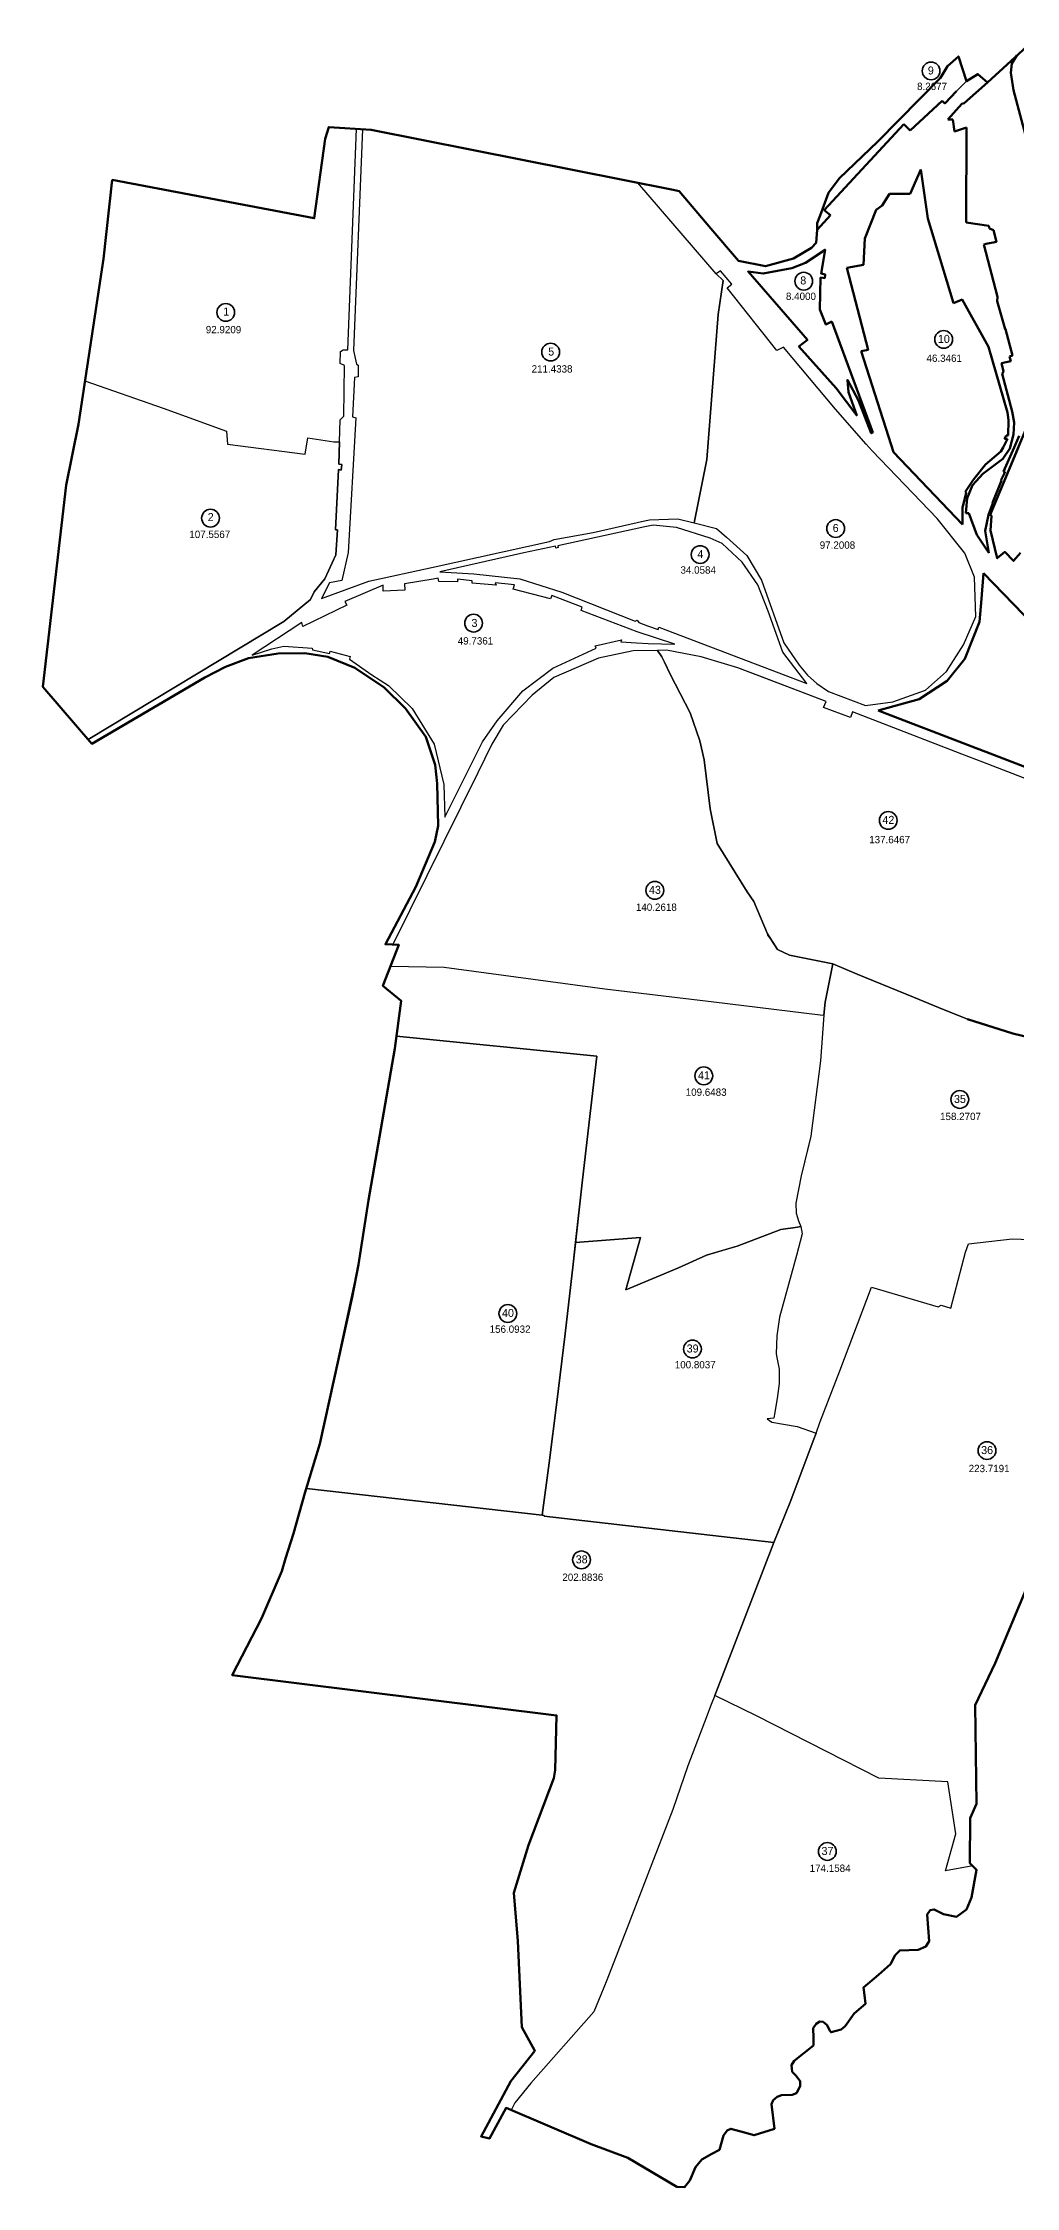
# Model space of a CAD drawing. Header units: metres. Extents: x 1379499 to 1389511, y 5662980 to 5671991.
# Drawn here: x 1379499 to 1383355, y 5663490 to 5671991 of the extents above; entities that cross this region are included whole.
import ezdxf
from ezdxf.enums import TextEntityAlignment as Align

# ---------------------------------------------------------------- set-up
doc = ezdxf.new("R2010")
doc.units = ezdxf.units.M
for name, color, linetype in [('N-raion', 1, 'Continuous'), ('межа по генплану', 7, 'Continuous'), ('район', 6, 'Continuous')]:
    doc.layers.add(name, color=color, linetype=linetype)

msp = doc.modelspace()

# ---------------------------------------------------------------- linework, layer by layer
at = {"layer": 'N-raion', "color": 1, "lineweight": 35}
for centre in [(1383018.3, 5671879.5), (1382513.7, 5671046), (1380223.5, 5670922.3), (1381511.1, 5670765), (1383068.3, 5670815.3), (1380163.3, 5670106.4), (1382640.2, 5670065.4), (1382103.2, 5669962), (1381205.6, 5669690.2), (1382848.5, 5668908.2), (1381923.7, 5668630.9), (1382117.7, 5667895.5), (1383132.1, 5667801.8), (1381341.4, 5666953.2), (1382072.9, 5666812.4), (1383239.8, 5666409.8), (1381633.3, 5665976.5), (1382607.3, 5664820.3)]:
    msp.add_circle(centre, 35.2, dxfattribs=at)
at = {"layer": 'межа по генплану', "color": 5, "lineweight": 70}
for points in [[(1379773.9, 5671448.2), (1380574.4, 5671295.7), (1380616.9, 5671610.9), (1380631.7, 5671656.8), (1380799.7, 5671646.3), (1381996.4, 5671408), (1382019.5, 5671402.4), (1382145.4, 5671254.6), (1382254.9, 5671126.1), (1382362.5, 5671105.4), (1382472.9, 5671135.6), (1382545.1, 5671178.2), (1382563.4, 5671198.6), (1382563.4, 5671198.6), (1382563.4, 5671198.6), (1382566.6, 5671249.8), (1382567.4, 5671276.2), (1382578.5, 5671306.3), (1382611.8, 5671396.7), (1382654.6, 5671453), (1382806.9, 5671600), (1383055.6, 5671852.4), (1383083.8, 5671898.5), (1383126.3, 5671937), (1383158.2, 5671838.4), (1383203.8, 5671866.9), (1383241.6, 5671833.3), (1383413.2, 5671990.8)], [(1379773.9, 5671448.2), (1380574.4, 5671295.7), (1380616.9, 5671610.9), (1380631.7, 5671656.8), (1380799.7, 5671646.3), (1381996.4, 5671408), (1382019.5, 5671402.4), (1382145.4, 5671254.6), (1382254.9, 5671126.1), (1382362.5, 5671105.4), (1382472.9, 5671135.6), (1382545.1, 5671178.2), (1382563.4, 5671198.6), (1382563.4, 5671198.6), (1382563.4, 5671198.6), (1382566.6, 5671249.8), (1382567.4, 5671276.2), (1382578.5, 5671306.3), (1382611.8, 5671396.7), (1382654.6, 5671453), (1382806.9, 5671600), (1383055.6, 5671852.4), (1383083.8, 5671898.5), (1383126.3, 5671937), (1383158.2, 5671838.4), (1383203.8, 5671866.9), (1383241.6, 5671833.3), (1383413.2, 5671990.8)], [(1383399.9, 5665874.1), (1383272.8, 5665567.2), (1383192.5, 5665400.5), (1383197.8, 5665008.8), (1383173.1, 5664951.9), (1383172.4, 5664774), (1383198.4, 5664746.9), (1383178.3, 5664637.6), (1383158.1, 5664590.8), (1383118.9, 5664561.2), (1383067.2, 5664571.7), (1383030.1, 5664590.4), (1383015.3, 5664587.7), (1383003.1, 5664570.2), (1383010.6, 5664464.4), (1382997.2, 5664443.5), (1382966.7, 5664430.4), (1382893.9, 5664427.8), (1382876.6, 5664409.8), (1382858.1, 5664373.4), (1382809.4, 5664331), (1382750.2, 5664280.5), (1382754.7, 5664251), (1382759.1, 5664216.7), (1382714.2, 5664177.9), (1382677.3, 5664127.3), (1382662.3, 5664113.9), (1382622, 5664103.3), (1382617.6, 5664109.5), (1382606.7, 5664132), (1382590.6, 5664144.7), (1382577.6, 5664145.8), (1382562.5, 5664136.7), (1382550.6, 5664119.7), (1382552.1, 5664080.8), (1382552, 5664051.1), (1382476.2, 5663990.8), (1382465.3, 5663973.4), (1382468, 5663946.7), (1382482.2, 5663932.5), (1382499.9, 5663909.7), (1382499.4, 5663891.2), (1382494.2, 5663879), (1382484.8, 5663862.6), (1382468.3, 5663855.2), (1382425.3, 5663853.8), (1382408, 5663848), (1382393, 5663834.7), (1382386.2, 5663818.3), (1382397.5, 5663721.3), (1382316.7, 5663695.4), (1382264.4, 5663709.9), (1382239.5, 5663717.1), (1382224.5, 5663720.7), (1382210.5, 5663714), (1382195.5, 5663693.8), (1382179.4, 5663637.4), (1382149.4, 5663621.9), (1382110.4, 5663599.3), (1382084.5, 5663568.8), (1382062.2, 5663516), (1382041.5, 5663489.6), (1382011, 5663490.1), (1381816.9, 5663605.2), (1381672.1, 5663659.3), (1381334.6, 5663803.7), (1381269, 5663682.4), (1381235, 5663690.9), (1381353, 5663909.3), (1381448.7, 5664030), (1381397.3, 5664123.1), (1381380.8, 5664464.1), (1381364.9, 5664656.5), (1381423.8, 5664845.9), (1381523.4, 5665111.3), (1381528.2, 5665143.1), (1381534.7, 5665359.7), (1380249.2, 5665518.8), (1380364.6, 5665743.9), (1380446.2, 5665932), (1380460.9, 5665982.2), (1380491.5, 5666080.8), (1380537.1, 5666240.9), (1380596, 5666436.3), (1380724.5, 5667018.6), (1380749.3, 5667148), (1380789.3, 5667402), (1380894.1, 5668003.6), (1380918.4, 5668193.1), (1380846.2, 5668252.3), (1380908.9, 5668415.1), (1380856.5, 5668417.4), (1380976.3, 5668645.2), (1381051.9, 5668822.7), (1381065.3, 5668887), (1381061.5, 5669054.9), (1381053.2, 5669128.9), (1381016.4, 5669239.9), (1380935.5, 5669351.2), (1380850.7, 5669435.2), (1380734.7, 5669513.6), (1380628.3, 5669556.3), (1380536.5, 5669570.6), (1380431.5, 5669569.3), (1380313.6, 5669551.8), (1380223.1, 5669517.5), (1380140.9, 5669474.3), (1379693.3, 5669211.8), (1379499.2, 5669437.7), (1379591.3, 5670236.7), (1379639.8, 5670479), (1379738.6, 5671134.1), (1379773.9, 5671448.2)], [(1383399.9, 5665874.1), (1383272.8, 5665567.2), (1383192.5, 5665400.5), (1383197.8, 5665008.8), (1383173.1, 5664951.9), (1383172.4, 5664774), (1383198.4, 5664746.9), (1383178.3, 5664637.6), (1383158.1, 5664590.8), (1383118.9, 5664561.2), (1383067.2, 5664571.7), (1383030.1, 5664590.4), (1383015.3, 5664587.7), (1383003.1, 5664570.2), (1383010.6, 5664464.4), (1382997.2, 5664443.5), (1382966.7, 5664430.4), (1382893.9, 5664427.8), (1382876.6, 5664409.8), (1382858.1, 5664373.4), (1382809.4, 5664331), (1382750.2, 5664280.5), (1382754.7, 5664251), (1382759.1, 5664216.7), (1382714.2, 5664177.9), (1382677.3, 5664127.3), (1382662.3, 5664113.9), (1382622, 5664103.3), (1382617.6, 5664109.5), (1382606.7, 5664132), (1382590.6, 5664144.7), (1382577.6, 5664145.8), (1382562.5, 5664136.7), (1382550.6, 5664119.7), (1382552.1, 5664080.8), (1382552, 5664051.1), (1382476.2, 5663990.8), (1382465.3, 5663973.4), (1382468, 5663946.7), (1382482.2, 5663932.5), (1382499.9, 5663909.7), (1382499.4, 5663891.2), (1382494.2, 5663879), (1382484.8, 5663862.6), (1382468.3, 5663855.2), (1382425.3, 5663853.8), (1382408, 5663848), (1382393, 5663834.7), (1382386.2, 5663818.3), (1382397.5, 5663721.3), (1382316.7, 5663695.4), (1382264.4, 5663709.9), (1382239.5, 5663717.1), (1382224.5, 5663720.7), (1382210.5, 5663714), (1382195.5, 5663693.8), (1382179.4, 5663637.4), (1382149.4, 5663621.9), (1382110.4, 5663599.3), (1382084.5, 5663568.8), (1382062.2, 5663516), (1382041.5, 5663489.6), (1382011, 5663490.1), (1381816.9, 5663605.2), (1381672.1, 5663659.3), (1381334.6, 5663803.7), (1381269, 5663682.4), (1381235, 5663690.9), (1381353, 5663909.3), (1381448.7, 5664030), (1381397.3, 5664123.1), (1381380.8, 5664464.1), (1381364.9, 5664656.5), (1381423.8, 5664845.9), (1381523.4, 5665111.3), (1381528.2, 5665143.1), (1381534.7, 5665359.7), (1380249.2, 5665518.8), (1380364.6, 5665743.9), (1380446.2, 5665932), (1380460.9, 5665982.2), (1380491.5, 5666080.8), (1380537.1, 5666240.9), (1380596, 5666436.3), (1380724.5, 5667018.6), (1380749.3, 5667148), (1380789.3, 5667402), (1380894.1, 5668003.6), (1380918.4, 5668193.1), (1380846.2, 5668252.3), (1380908.9, 5668415.1), (1380856.5, 5668417.4), (1380976.3, 5668645.2), (1381051.9, 5668822.7), (1381065.3, 5668887), (1381061.5, 5669054.9), (1381053.2, 5669128.9), (1381016.4, 5669239.9), (1380935.5, 5669351.2), (1380850.7, 5669435.2), (1380734.7, 5669513.6), (1380628.3, 5669556.3), (1380536.5, 5669570.6), (1380431.5, 5669569.3), (1380313.6, 5669551.8), (1380223.1, 5669517.5), (1380140.9, 5669474.3), (1379693.3, 5669211.8), (1379499.2, 5669437.7), (1379591.3, 5670236.7), (1379639.8, 5670479), (1379738.6, 5671134.1), (1379773.9, 5671448.2)]]:
    msp.add_lwpolyline(points, dxfattribs=at)
at = {"layer": 'район', "color": 6, "lineweight": 100}
for p, q in [((1383149.1, 5671752.2), (1383241.6, 5671833.3)), ((1383061.9, 5671761), (1382935.3, 5671644)), ((1383072.2, 5671749.9), (1383061.9, 5671761)), ((1383119, 5671799.7), (1383072.2, 5671749.9)), ((1383085.1, 5671687), (1383139.7, 5671748.5)), ((1383139.7, 5671748.5), (1383149.1, 5671752.2)), ((1382910.3, 5671668.5), (1382594.8, 5671327.6)), ((1382935.3, 5671644), (1382910.3, 5671668.5)), ((1383104.6, 5671686.4), (1383085.1, 5671687)), ((1383110.8, 5671638.9), (1383104.6, 5671686.4)), ((1383158.4, 5671655.7), (1383110.8, 5671638.9)), ((1383157.5, 5671278.2), (1383158.4, 5671655.7)), ((1382935.9, 5671392.4), (1382977.6, 5671488.2)), ((1382977.6, 5671488.2), (1383005.4, 5671294.1)), ((1382824.3, 5671346.1), (1382853.1, 5671392.3)), ((1382853.1, 5671392.3), (1382894.5, 5671392.9)), ((1382894.5, 5671392.9), (1382935.9, 5671392.4)), ((1382619.3, 5671308.2), (1382566.6, 5671249.3)), ((1382594.8, 5671327.6), (1382619.3, 5671308.2)), ((1382756.3, 5671215.8), (1382800.2, 5671329.4)), ((1382800.2, 5671329.4), (1382824.3, 5671346.1)), ((1383005.4, 5671294.1), (1383107.4, 5670958.7)), ((1383247.2, 5671266), (1383157.5, 5671278.2)), ((1383250, 5671254.7), (1383247.2, 5671266)), ((1383265.1, 5671248.5), (1383250, 5671254.7)), ((1383277.4, 5671202.1), (1383265.1, 5671248.5)), ((1382751, 5671110.7), (1382756.3, 5671215.8)), ((1383227.1, 5671191), (1383236.5, 5671193.8)), ((1383282.1, 5670983.8), (1383227.1, 5671191)), ((1383236.5, 5671193.8), (1383277.4, 5671202.1)), ((1382684.7, 5671099.3), (1382751, 5671110.7)), ((1382769.6, 5670774.3), (1382684.7, 5671099.3)), ((1383107.4, 5670958.7), (1383141, 5670973.1)), ((1383141, 5670973.1), (1383246.4, 5670785.6)), ((1383279.8, 5670966.4), (1383282.1, 5670983.8)), ((1383311.8, 5670855.9), (1383279.8, 5670966.4)), ((1383313.7, 5670855.3), (1383311.8, 5670855.9)), ((1383340.7, 5670751.3), (1383313.7, 5670855.3)), ((1382740.7, 5670768.2), (1382769.6, 5670774.3)), ((1382860.7, 5670397.6), (1382740.7, 5670768.2)), ((1383246.4, 5670785.6), (1383321.2, 5670525.4)), ((1383297.1, 5670721.2), (1383334, 5670729.3)), ((1383305.5, 5670687.6), (1383297.1, 5670721.2)), ((1383328.9, 5670747.6), (1383340.7, 5670751.3)), ((1383334, 5670729.3), (1383328.9, 5670747.6)), ((1383299.9, 5670679.3), (1383305.5, 5670687.6)), ((1383340.1, 5670529.8), (1383299.9, 5670679.3)), ((1383321.2, 5670525.4), (1383325.2, 5670494.5)), ((1383325.2, 5670494.5), (1383323.7, 5670434.7)), ((1383347.9, 5670486), (1383340.1, 5670529.8)), ((1383344.5, 5670437.7), (1383347.9, 5670486)), ((1382870, 5670368.7), (1382860.7, 5670397.6)), ((1383143.4, 5670080.7), (1382870, 5670368.7)), ((1383294.7, 5670370.5), (1383233.7, 5670318.8)), ((1383303.5, 5670387), (1383294.7, 5670370.5)), ((1383302, 5670341.2), (1383329.7, 5670382.7)), ((1383321.5, 5670420.9), (1383303.5, 5670387)), ((1383347, 5670386), (1383305.2, 5670291.4)), ((1383316, 5670433.8), (1383309, 5670421.6)), ((1383309, 5670421.6), (1383321.5, 5670420.9)), ((1383323.7, 5670434.7), (1383316, 5670433.8)), ((1383329.7, 5670382.7), (1383344.5, 5670437.7)), ((1383367.7, 5670432.8), (1383347, 5670386)), ((1383233.7, 5670318.8), (1383187.8, 5670261.6)), ((1383223.2, 5670282), (1383302, 5670341.2)), ((1383311.2, 5670290.4), (1383296.4, 5670258.4)), ((1383305.2, 5670291.4), (1383311.2, 5670290.4)), ((1383157.5, 5670206.3), (1383143, 5670146.8)), ((1383183.1, 5670255.7), (1383155, 5670212.2)), ((1383155, 5670212.2), (1383157.5, 5670206.3)), ((1383161.7, 5670185.3), (1383182.2, 5670236.8)), ((1383182.2, 5670236.8), (1383197.5, 5670253.7)), ((1383187.8, 5670261.6), (1383183.1, 5670255.7)), ((1383197.5, 5670253.7), (1383223.2, 5670282)), ((1383297.4, 5670255.4), (1383262.2, 5670166.9)), ((1383296.4, 5670258.4), (1383297.4, 5670255.4)), ((1383143, 5670146.8), (1383143.4, 5670080.7)), ((1383155.9, 5670126.5), (1383161.7, 5670185.3)), ((1383167.8, 5670125.7), (1383155.9, 5670126.5)), ((1383199.4, 5670040), (1383167.8, 5670125.7)), ((1383246.3, 5670119.7), (1383232.1, 5670056.6)), ((1383263.1, 5670165.9), (1383246.3, 5670119.7)), ((1383262.2, 5670166.9), (1383263.1, 5670165.9)), ((1383247.6, 5669969.5), (1383199.4, 5670040)), ((1383232.1, 5670056.6), (1383247.6, 5669969.5)), ((1383218.7, 5669787.1), (1383225.6, 5669887.8)), ((1383225.6, 5669887.8), (1383574.4, 5669526.9)), ((1383209.9, 5669695.7), (1383218.7, 5669787.1)), ((1383151.5, 5669548.2), (1383209.9, 5669695.7)), ((1383082.1, 5669461.4), (1383151.5, 5669548.2)), ((1382970.8, 5669388.5), (1383082.1, 5669461.4)), ((1382808, 5669343.9), (1382970.8, 5669388.5)), ((1383179.2, 5669201.1), (1382808, 5669343.9)), ((1383252.4, 5669172.9), (1383179.2, 5669201.1)), ((1383560.5, 5669054.4), (1383252.4, 5669172.9))]:
    msp.add_line(p, q, dxfattribs=at)
at = {"layer": 'район', "color": 4}
for points in [[(1382566.6, 5671249.3), (1382619.3, 5671308.2), (1382594.8, 5671327.6), (1382910.3, 5671668.5), (1382935.3, 5671644), (1383061.9, 5671761), (1383070.4, 5671751.8), (1383072.2, 5671749.9), (1383119, 5671799.7), (1383158.2, 5671838.4), (1383126.3, 5671937), (1383083.8, 5671898.5), (1383055.6, 5671852.4), (1382806.9, 5671600), (1382654.6, 5671453), (1382611.8, 5671396.7), (1382578.5, 5671306.3), (1382567.4, 5671276.2), (1382566.6, 5671249.8)], [(1383358.2, 5671940.4), (1383241.6, 5671833.3), (1383149.1, 5671752.2), (1383139.7, 5671748.5), (1383085.1, 5671687), (1383104.6, 5671686.4), (1383110.8, 5671638.9), (1383158.4, 5671655.7), (1383157.5, 5671278.2), (1383247.2, 5671266), (1383250, 5671254.7), (1383265.1, 5671248.5), (1383277.4, 5671202.1), (1383236.5, 5671193.8), (1383227.1, 5671191), (1383282.1, 5670983.8), (1383279.8, 5670966.4), (1383311.8, 5670855.9), (1383313.7, 5670855.3), (1383340.7, 5670751.3), (1383328.9, 5670747.6), (1383334, 5670729.3), (1383297.1, 5670721.2), (1383305.5, 5670687.6), (1383299.9, 5670679.3), (1383340.1, 5670529.8), (1383347.9, 5670486), (1383344.5, 5670437.7), (1383329.7, 5670382.7), (1383302, 5670341.2), (1383223.2, 5670282), (1383197.5, 5670253.7), (1383182.2, 5670236.8), (1383161.7, 5670185.3), (1383155.9, 5670126.5), (1383167.8, 5670125.7), (1383199.4, 5670040), (1383247.6, 5669969.5), (1383232.1, 5670056.6), (1383246.3, 5670119.7), (1383263.1, 5670165.9), (1383262.2, 5670166.9), (1383297.4, 5670255.4), (1383296.4, 5670258.4), (1383311.2, 5670290.4), (1383305.2, 5670291.4), (1383347, 5670386), (1383367.7, 5670432.8)], [(1383500.5, 5671219.2), (1383344.3, 5671803.7), (1383334.9, 5671871.6), (1383338.3, 5671909), (1383358.2, 5671940.4)], [(1379665.7, 5670650.6), (1379975.2, 5670542.7), (1380227.2, 5670450.7), (1380230.3, 5670399.3), (1380537.8, 5670360.5), (1380549.2, 5670425.2), (1380651.2, 5670409.1), (1380674.7, 5670409.4), (1380677.3, 5670496.2), (1380691.4, 5670511.2), (1380694, 5670712), (1380676.9, 5670719.3), (1380678.5, 5670767.8), (1380689.5, 5670773.8), (1380707.1, 5670773.5), (1380741.6, 5671649.9), (1380631.7, 5671656.8), (1380616.9, 5671610.9), (1380574.4, 5671295.7), (1379773.9, 5671448.2), (1379738.6, 5671134.1), (1379665.7, 5670650.6)], [(1380765.7, 5671648.4), (1380729.2, 5670771.2), (1380741.2, 5670716.7), (1380748.2, 5670713.5), (1380747.7, 5670666.4), (1380733.5, 5670664.7), (1380725.8, 5670508.7), (1380738.9, 5670504.8), (1380709, 5669970.1), (1380683, 5669858.9), (1380634.6, 5669850), (1380602.7, 5669787.5), (1380790.8, 5669856.8), (1381045.5, 5669912.7), (1381505.8, 5670013.8), (1381524.6, 5670022.1), (1381679.2, 5670049.8), (1381883, 5670095.4), (1381902.7, 5670100.2), (1382014.3, 5670104.1), (1382079.7, 5670088), (1382129.3, 5670338.7), (1382174.4, 5670914.3), (1382194.6, 5671048.2), (1382166.4, 5671075.7), (1381856.1, 5671435.9), (1380799.7, 5671646.3), (1380765.7, 5671648.4)], [(1383143.4, 5670080.7), (1383143, 5670146.8), (1383157.5, 5670206.3), (1383155, 5670212.2), (1383183.1, 5670255.7), (1383233.7, 5670318.8), (1383294.7, 5670370.5), (1383303.5, 5670387), (1383321.5, 5670420.9), (1383309, 5670421.6), (1383316, 5670433.8), (1383323.7, 5670434.7), (1383325.2, 5670494.5), (1383321.2, 5670525.4), (1383246.4, 5670785.6), (1383141, 5670973.1), (1383107.4, 5670958.7), (1383005.4, 5671294.1), (1382977.6, 5671488.2), (1382935.9, 5671392.4), (1382894.5, 5671392.9), (1382853.1, 5671392.3), (1382824.3, 5671346.1), (1382800.2, 5671329.4), (1382756.3, 5671215.8), (1382751, 5671110.7), (1382684.7, 5671099.3), (1382769.6, 5670774.3), (1382740.7, 5670768.2), (1382860.7, 5670397.6), (1382870, 5670368.7), (1383143.4, 5670080.7)], [(1382293, 5671084.1), (1382353.6, 5671075.9), (1382466.7, 5671097.7), (1382520.3, 5671119.2), (1382598.5, 5671170.8), (1382582.7, 5671077), (1382598.9, 5671072.3), (1382596.8, 5671058), (1382580.8, 5671060.4), (1382577, 5670934.3), (1382601.7, 5670874), (1382624.9, 5670886.3), (1382787, 5670446.4), (1382781.1, 5670443.3), (1382730.7, 5670573.2), (1382687.1, 5670654.5), (1382691.6, 5670605.8), (1382724, 5670513.7), (1382642.2, 5670622.4), (1382494.6, 5670787.4), (1382528.2, 5670813.1), (1382293, 5671084.1)], [(1382079.7, 5670088), (1382168.6, 5670066), (1382207.2, 5670031.3), (1382288.6, 5669958.2), (1382346, 5669860.7), (1382435.2, 5669612.7), (1382495.7, 5669523.1), (1382528.4, 5669483.6), (1382565, 5669450.9), (1382612, 5669419.4), (1382758.5, 5669363.1), (1382866.9, 5669378.8), (1382996.1, 5669423.9), (1383079.8, 5669498.2), (1383146.5, 5669604.1), (1383195.1, 5669716.9), (1383190.5, 5669872.1), (1383151.9, 5669967.1), (1383042.6, 5670104.7), (1382784.3, 5670372.8), (1382760.7, 5670400), (1382639.2, 5670539.2), (1382434, 5670783.9), (1382407.4, 5670771.6), (1382210.6, 5671019.2), (1382228.8, 5671033.6), (1382183.9, 5671086.6), (1382166.4, 5671075.7), (1382194.6, 5671048.2), (1382174.4, 5670914.3), (1382129.3, 5670338.7), (1382079.7, 5670088)], [(1379678.8, 5669228.6), (1379499.2, 5669437.7), (1379591.3, 5670236.7), (1379639.8, 5670479), (1379665.7, 5670650.6), (1379975.2, 5670542.7), (1380227.2, 5670450.7), (1380230.3, 5670399.3), (1380537.8, 5670360.5), (1380549.2, 5670425.2), (1380651.2, 5670409.1), (1380674.7, 5670409.4), (1380671.9, 5670320.2), (1380683.8, 5670319.5), (1380680.7, 5670296.8), (1380669.9, 5670299.2), (1380658.1, 5670060.3), (1380666.7, 5670060.8), (1380660.2, 5669960.7), (1380616.3, 5669865.4), (1380574.4, 5669814.2), (1380559.2, 5669784.2), (1380453.6, 5669696.9), (1379678.8, 5669228.6)], [(1383363.2, 5670385.6), (1383252.2, 5670119.2), (1383257.4, 5670116.2), (1383254, 5670058), (1383280.7, 5669947.2), (1383310.2, 5669972.8), (1383345, 5669937.2), (1383372.3, 5669968.5)], [(1381071.4, 5669893.3), (1381206.5, 5669886.1), (1381389.1, 5669865.3), (1381554.9, 5669812.9), (1381846.2, 5669697.8), (1381853.6, 5669701.6), (1381859.9, 5669692.8), (1381894.9, 5669679.9), (1381936.5, 5669664.6), (1381939.2, 5669674), (1382525.4, 5669450.7), (1382431, 5669575.7), (1382372.5, 5669737.8), (1382331.7, 5669841.8), (1382269.4, 5669932.5), (1382190, 5670006), (1382142.6, 5670026.5), (1382009, 5670069.5), (1381917.3, 5670078.9), (1381883.6, 5670071.6), (1381539.6, 5669997.1), (1381541.3, 5669990.2), (1381531.1, 5669988), (1381529.8, 5669995), (1381404.7, 5669968.6), (1381071.4, 5669893.3)], [(1381092.1, 5668920.7), (1381241.5, 5669219.4), (1381299.3, 5669302.8), (1381400.5, 5669422.4), (1381519.5, 5669511.4), (1381690.9, 5669590.7), (1381687.5, 5669600.1), (1381791.6, 5669624), (1381789.5, 5669615.5), (1381850.7, 5669611.6), (1381896.9, 5669610.1), (1382003.1, 5669606.5), (1381854.4, 5669656.2), (1381631.4, 5669740.3), (1381636.2, 5669753), (1381515.7, 5669799.8), (1381510.4, 5669786.7), (1381363, 5669825.4), (1381367.3, 5669842.6), (1381290.9, 5669850.5), (1381294.8, 5669840.7), (1381200.5, 5669849.3), (1381200.5, 5669858.3), (1381141.7, 5669864.2), (1381141.2, 5669854), (1381067.5, 5669854.9), (1381064.6, 5669868.2), (1381045.5, 5669865.1), (1380931.8, 5669846.4), (1380932.9, 5669821.5), (1380847.9, 5669817), (1380846.8, 5669840.9), (1380695.4, 5669775.7), (1380703.2, 5669762), (1380528.8, 5669677.1), (1380525.6, 5669692.7), (1380328, 5669563.2), (1380406.8, 5669588.7), (1380454.4, 5669599.5), (1380565.6, 5669591.4), (1380567.1, 5669584.6), (1380634.6, 5669569.6), (1380637.7, 5669578.6), (1380717.2, 5669557.9), (1380713.8, 5669547.1), (1380802.1, 5669484.7), (1380868, 5669442.6), (1380962.6, 5669351.6), (1381049.7, 5669210.5), (1381087.9, 5669050.6), (1381092.1, 5668920.7)], [(1383225.6, 5669887.8), (1383218.7, 5669787.1), (1383209.9, 5669695.7), (1383151.5, 5669548.2), (1383082.1, 5669461.4), (1382970.8, 5669388.5), (1382808, 5669343.9), (1383179.2, 5669201.1), (1383252.4, 5669172.9), (1383560.5, 5669054.4)], [(1383574.4, 5669526.9), (1383225.6, 5669887.8)], [(1381277.9, 5669210.3), (1381221.9, 5669096.8), (1380885.8, 5668416.1), (1380908.9, 5668415.1), (1380876.3, 5668330.5), (1381088.6, 5668326.8), (1381725.7, 5668240.8), (1382156.9, 5668188.5), (1382578.5, 5668137.5), (1382593.5, 5668135.6), (1382598.3, 5668187.8), (1382628.5, 5668339.2), (1382457.7, 5668373.7), (1382409.9, 5668396.5), (1382383, 5668436.9), (1382372.1, 5668452.6), (1382369.7, 5668458.3), (1382316, 5668586.5), (1382289.1, 5668624.7), (1382170.7, 5668816.1), (1382143.3, 5668954.2), (1382119.8, 5669148), (1382102.5, 5669223.5), (1382064.3, 5669334.6), (1381984.9, 5669488.5), (1381961.6, 5669534.9), (1381951, 5669556.5), (1381934.5, 5669582.3), (1381838.2, 5669579.9), (1381700.2, 5669551.8), (1381523.7, 5669474.8), (1381437.5, 5669405.2), (1381323.2, 5669285.2), (1381277.9, 5669210.3)], [(1383578.2, 5669001.4), (1383224, 5669138.5), (1383140, 5669170.9), (1382707.5, 5669338.1), (1382699, 5669315.7), (1382591.7, 5669356.2), (1382602.5, 5669379.8), (1382253.1, 5669513.3), (1382106.9, 5669556.5), (1381970.5, 5669583.2), (1381934.5, 5669582.3)], [(1381934.5, 5669582.3), (1381951, 5669556.5), (1381961.6, 5669534.9), (1381984.9, 5669488.5), (1382064.3, 5669334.6), (1382102.5, 5669223.5), (1382119.8, 5669148), (1382143.3, 5668954.2), (1382170.7, 5668816.1), (1382289.1, 5668624.7), (1382316, 5668586.5), (1382369.7, 5668458.3), (1382409.9, 5668396.5), (1382457.7, 5668373.7), (1382628.5, 5668339.2), (1382725.5, 5668299.2), (1382948.4, 5668207.4), (1383048.2, 5668166.8), (1383162.8, 5668120), (1383342.3, 5668063), (1383490.8, 5668027.6)], [(1380876.3, 5668330.5), (1381088.6, 5668326.8), (1381725.7, 5668240.8), (1382156.9, 5668188.5), (1382578.5, 5668137.5), (1382593.5, 5668135.6), (1382579.7, 5667955.2), (1382541.6, 5667656.1), (1382533.6, 5667623.6), (1382503.3, 5667499.5), (1382482.7, 5667390.3), (1382483.3, 5667350.8), (1382493.2, 5667320.6), (1382502.8, 5667297.9), (1382489.3, 5667296), (1382422.4, 5667286.7), (1382250.5, 5667220), (1382127.9, 5667185.1), (1382017.2, 5667133.9), (1381808.8, 5667046.9), (1381866.6, 5667253.9), (1381609.2, 5667234.1), (1381637.3, 5667483.1), (1381684.8, 5667894.2), (1381694.2, 5667974.1), (1380900.4, 5668053), (1380918.4, 5668193.1), (1380846.2, 5668252.3), (1380876.3, 5668330.5)], [(1382628.5, 5668339.2), (1382598.3, 5668187.8), (1382593.5, 5668135.6), (1382579.7, 5667955.2), (1382541.6, 5667656.1), (1382503.3, 5667499.5), (1382482.7, 5667390.3), (1382483.3, 5667350.8), (1382493.2, 5667320.6), (1382502.8, 5667297.9), (1382507.9, 5667268.8), (1382484.9, 5667182.5), (1382417.8, 5666938.5), (1382407.5, 5666864.2), (1382405, 5666792.7), (1382407.5, 5666778.9), (1382416.1, 5666732.4), (1382416.5, 5666675.6), (1382408.1, 5666616.5), (1382397.8, 5666553.5), (1382395.3, 5666538), (1382369.2, 5666535.5), (1382387.1, 5666522.3), (1382487.1, 5666505.8), (1382562.5, 5666478.8), (1382577.6, 5666520.7), (1382656.6, 5666725.7), (1382781.9, 5667057.9), (1383046, 5666979.9), (1383058, 5666986.4), (1383097, 5666974.1), (1383155.2, 5667197), (1383166.9, 5667228.9), (1383340, 5667249.5), (1383446.1, 5667245.2)], [(1383490.8, 5668027.6), (1383342.3, 5668063), (1383162.8, 5668120), (1383048.2, 5668166.8), (1382948.4, 5668207.4), (1382725.5, 5668299.2), (1382628.5, 5668339.2)], [(1381484.6, 5666149.1), (1381485.4, 5666152), (1381477.9, 5666153), (1380542.9, 5666260), (1380596, 5666436.3), (1380749.3, 5667148), (1380789.3, 5667402), (1380894.1, 5668003.6), (1380900.4, 5668053), (1381694.2, 5667974.1), (1381684.8, 5667894.2), (1381637.3, 5667483.1), (1381599.6, 5667149.2), (1381568.6, 5666873.2), (1381536.1, 5666602.3), (1381504.5, 5666361.7), (1381477.2, 5666153)], [(1381477.2, 5666153), (1381504.5, 5666361.7), (1381536.1, 5666602.3), (1381568.6, 5666873.2), (1381599.6, 5667149.2), (1381609.2, 5667234.1), (1381866.6, 5667253.9), (1381808.8, 5667046.9), (1382017.2, 5667133.9), (1382127.9, 5667185.1), (1382225.8, 5667212.9), (1382250.5, 5667220), (1382422.4, 5667286.7), (1382489.3, 5667296), (1382502.8, 5667297.9), (1382507.9, 5667268.8), (1382484.9, 5667182.5), (1382417.8, 5666938.5), (1382407.5, 5666864.2), (1382405, 5666792.7), (1382407.5, 5666778.9), (1382416.1, 5666732.4), (1382416.5, 5666675.6), (1382408.1, 5666616.5), (1382397.8, 5666553.5), (1382395.3, 5666538), (1382369.2, 5666535.5), (1382387.1, 5666522.3), (1382487.1, 5666505.8), (1382562.5, 5666478.8), (1382553.9, 5666454.6), (1382503.8, 5666321.4), (1382462.5, 5666211.5), (1382395.9, 5666045.5), (1381484.6, 5666149.1)], [(1383183.2, 5664762.8), (1383075.3, 5664743.1), (1383116.9, 5664890.7), (1383084.2, 5665097), (1382811, 5665111.2), (1382326.2, 5665357.9), (1382161, 5665439.1), (1382395.9, 5666045.5), (1382462.5, 5666211.5), (1382503.8, 5666321.4), (1382553.9, 5666454.6), (1382562.5, 5666478.8), (1382577.6, 5666520.7), (1382656.6, 5666725.7), (1382781.9, 5667057.9), (1383046, 5666979.9), (1383058, 5666986.4), (1383097, 5666974.1), (1383155.2, 5667197), (1383166.9, 5667228.9), (1383340, 5667249.5), (1383446.1, 5667245.2)], [(1380542.9, 5666260), (1381477.2, 5666153), (1381485.4, 5666152), (1381484.6, 5666149.1), (1382395.9, 5666045.5), (1382161, 5665439.1), (1382147.1, 5665402.5), (1382120.6, 5665333), (1382054.7, 5665160.4), (1381994.8, 5664986.1), (1381895.8, 5664730.8), (1381820.5, 5664535.3), (1381733.5, 5664309.5), (1381710, 5664252), (1381682.3, 5664184), (1381432.6, 5663902.1), (1381368.5, 5663823.1), (1381354.9, 5663795.1), (1381334.6, 5663803.7), (1381269, 5663682.4), (1381235, 5663690.9), (1381353, 5663909.3), (1381448.7, 5664030), (1381397.3, 5664123.1), (1381380.8, 5664464.1), (1381364.9, 5664656.5), (1381423.8, 5664845.9), (1381523.4, 5665111.3), (1381528.2, 5665143.1), (1381534.7, 5665359.7), (1380249.2, 5665518.8), (1380364.6, 5665743.9), (1380446.2, 5665932), (1380491.5, 5666080.8), (1380537.1, 5666240.9), (1380542.9, 5666260)], [(1383399.9, 5665874.1), (1383272.8, 5665567.2), (1383192.5, 5665400.5), (1383197.8, 5665008.8), (1383173.1, 5664951.9), (1383172.4, 5664774), (1383183.2, 5664762.8)], [(1381354.9, 5663795.1), (1381672.1, 5663659.3), (1381816.9, 5663605.2), (1382011, 5663490.1), (1382041.5, 5663489.6), (1382062.2, 5663516), (1382084.5, 5663568.8), (1382110.4, 5663599.3), (1382149.4, 5663621.9), (1382179.4, 5663637.4), (1382195.5, 5663693.8), (1382210.5, 5663714), (1382224.5, 5663720.7), (1382239.5, 5663717.1), (1382264.4, 5663709.9), (1382316.7, 5663695.4), (1382397.5, 5663721.3), (1382386.2, 5663818.3), (1382393, 5663834.7), (1382408, 5663848), (1382425.3, 5663853.8), (1382468.3, 5663855.2), (1382484.8, 5663862.6), (1382494.2, 5663879), (1382499.4, 5663891.2), (1382499.9, 5663909.7), (1382482.2, 5663932.5), (1382468, 5663946.7), (1382465.3, 5663973.4), (1382476.2, 5663990.8), (1382552, 5664051.1), (1382552.1, 5664080.8), (1382550.6, 5664119.7), (1382562.5, 5664136.7), (1382577.6, 5664145.8), (1382590.6, 5664144.7), (1382606.7, 5664132), (1382617.6, 5664109.5), (1382622, 5664103.3), (1382662.3, 5664113.9), (1382677.3, 5664127.3), (1382714.2, 5664177.9), (1382759.1, 5664216.7), (1382754.7, 5664251), (1382750.2, 5664280.5), (1382809.4, 5664331), (1382858.1, 5664373.4), (1382876.6, 5664409.8), (1382893.9, 5664427.8), (1382966.7, 5664430.4), (1382997.2, 5664443.5), (1383010.6, 5664464.4), (1383003.1, 5664570.2), (1383015.3, 5664587.7), (1383030.1, 5664590.4), (1383067.2, 5664571.7), (1383118.9, 5664561.2), (1383158.1, 5664590.8), (1383178.3, 5664637.6), (1383198.4, 5664746.9), (1383183.2, 5664762.8), (1383075.3, 5664743.1), (1383116.9, 5664890.7), (1383084.2, 5665097), (1382811, 5665111.2), (1382326.2, 5665357.9), (1382161, 5665439.1), (1382147.1, 5665402.5), (1382120.6, 5665333), (1382054.7, 5665160.4), (1381994.8, 5664986.1), (1381895.8, 5664730.8), (1381820.5, 5664535.3), (1381733.5, 5664309.5), (1381710, 5664252), (1381682.3, 5664184), (1381432.6, 5663902.1), (1381368.5, 5663823.1), (1381354.9, 5663795.1)]]:
    msp.add_lwpolyline(points, dxfattribs=at)
at = {"layer": 'район', "color": 6, "lineweight": 100}
for points in [[(1383358.2, 5671940.4), (1383338.3, 5671909), (1383334.9, 5671871.6), (1383344.3, 5671803.7), (1383500.5, 5671219.2), (1383525.8, 5671189.1), (1383541.3, 5671160.9), (1383544.2, 5671147.1), (1383555.1, 5671150.4), (1383569.8, 5671110.3), (1383571.2, 5671110.7), (1383582.4, 5671084.7), (1383591.7, 5671055.6), (1383597.8, 5671029.2), (1383602, 5671005.6), (1383599.6, 5670980), (1383595.9, 5670955.9), (1383595.9, 5670955.9), (1383587.3, 5670918.5), (1383523.2, 5670781.3)], [(1383421.6, 5670525.8), (1383252.2, 5670119.2), (1383257.4, 5670116.2), (1383254, 5670058), (1383280.7, 5669947.2), (1383310.2, 5669972.8), (1383345, 5669937.2), (1383372.3, 5669968.5)], [(1383372.3, 5669968.5), (1383345, 5669937.2), (1383310.2, 5669972.8), (1383280.7, 5669947.2), (1383254, 5670058), (1383257.4, 5670116.2), (1383252.2, 5670119.2), (1383363.2, 5670385.6)], [(1383490.8, 5668027.6), (1383342.3, 5668063), (1383162.8, 5668120)]]:
    msp.add_lwpolyline(points, dxfattribs=at)
at = {"layer": 'район', "color": 177}
for points in [[(1383500.5, 5671219.2), (1383344.3, 5671803.7), (1383334.9, 5671871.6), (1383338.3, 5671909), (1383358.2, 5671940.4)], [(1383578.2, 5669001.4), (1383224, 5669138.5), (1383140, 5669170.9), (1382707.5, 5669338.1), (1382699, 5669315.7), (1382591.7, 5669356.2), (1382602.5, 5669379.8), (1382350.5, 5669476), (1382253.1, 5669513.3), (1382106.9, 5669556.5), (1381970.5, 5669583.2), (1381934.5, 5669582.3), (1381838.2, 5669579.9), (1381700.2, 5669551.8), (1381523.7, 5669474.8), (1381437.5, 5669405.2), (1381323.2, 5669285.2), (1381277.9, 5669210.3), (1381221.9, 5669096.8), (1380885.8, 5668416.1), (1380856.5, 5668417.4), (1380976.3, 5668645.2), (1381051.9, 5668822.7), (1381065.3, 5668887), (1381061.5, 5669054.9), (1381053.2, 5669128.9), (1381016.4, 5669239.9), (1380935.5, 5669351.2), (1380850.7, 5669435.2), (1380734.7, 5669513.6), (1380628.3, 5669556.3), (1380536.5, 5669570.6), (1380431.5, 5669569.3), (1380313.6, 5669551.8), (1380223.1, 5669517.5), (1380140.9, 5669474.3), (1379693.3, 5669211.8), (1379678.8, 5669228.6), (1380453.6, 5669696.9), (1380559.2, 5669784.2), (1380574.4, 5669814.2), (1380616.3, 5669865.4), (1380660.2, 5669960.7), (1380666.7, 5670060.8), (1380658.1, 5670060.3), (1380669.9, 5670299.2), (1380680.7, 5670296.8), (1380683.8, 5670319.5), (1380671.9, 5670320.2), (1380674.7, 5670409.4), (1380677.3, 5670496.2), (1380691.4, 5670511.2), (1380694, 5670712), (1380676.9, 5670719.3), (1380678.5, 5670767.8), (1380689.5, 5670773.8), (1380707.1, 5670773.5), (1380741.6, 5671649.9), (1380765.7, 5671648.4), (1380729.2, 5670771.2), (1380741.2, 5670716.7), (1380748.2, 5670713.5), (1380747.7, 5670666.4), (1380733.5, 5670664.7), (1380725.8, 5670508.7), (1380738.9, 5670504.8), (1380709, 5669970.1), (1380683, 5669858.9), (1380634.6, 5669850), (1380602.7, 5669787.5), (1380790.8, 5669856.8), (1381045.5, 5669912.7), (1381505.8, 5670013.8), (1381524.6, 5670022.1), (1381679.2, 5670049.8), (1381883, 5670095.4), (1381902.7, 5670100.2), (1382014.3, 5670104.1), (1382079.7, 5670088), (1382168.6, 5670066), (1382207.2, 5670031.3), (1382288.6, 5669958.2), (1382346, 5669860.7), (1382435.2, 5669612.7), (1382495.7, 5669523.1), (1382528.4, 5669483.6), (1382565, 5669450.9), (1382612, 5669419.4), (1382758.5, 5669363.1), (1382866.9, 5669378.8), (1382996.1, 5669423.9), (1383079.8, 5669498.2), (1383146.5, 5669604.1), (1383195.1, 5669716.9), (1383190.5, 5669872.1), (1383151.9, 5669967.1), (1383042.6, 5670104.7), (1382784.3, 5670372.8), (1382760.7, 5670400), (1382639.2, 5670539.2), (1382434, 5670783.9), (1382407.4, 5670771.6), (1382210.6, 5671019.2), (1382228.8, 5671033.6), (1382183.9, 5671086.6), (1382166.4, 5671075.7), (1381856.1, 5671435.9), (1381996.4, 5671408), (1382019.5, 5671402.4), (1382145.4, 5671254.6), (1382254.9, 5671126.1), (1382362.5, 5671105.4), (1382472.9, 5671135.6), (1382545.1, 5671178.2), (1382563.4, 5671198.6), (1382566.6, 5671249.3), (1382619.3, 5671308.2), (1382594.8, 5671327.6), (1382910.3, 5671668.5), (1382935.3, 5671644), (1383061.9, 5671761), (1383072.2, 5671749.9), (1383119, 5671799.7), (1383158.2, 5671838.4), (1383158.2, 5671838.4), (1383203.8, 5671866.9), (1383241.6, 5671833.3), (1383149.1, 5671752.2), (1383139.7, 5671748.5), (1383085.1, 5671687), (1383104.6, 5671686.4), (1383110.8, 5671638.9), (1383158.4, 5671655.7), (1383157.5, 5671278.2), (1383247.2, 5671266), (1383250, 5671254.7), (1383265.1, 5671248.5), (1383277.4, 5671202.1), (1383236.5, 5671193.8), (1383227.1, 5671191), (1383282.1, 5670983.8), (1383279.8, 5670966.4), (1383311.8, 5670855.9), (1383313.7, 5670855.3), (1383340.7, 5670751.3), (1383328.9, 5670747.6), (1383334, 5670729.3), (1383297.1, 5670721.2), (1383305.5, 5670687.6), (1383299.9, 5670679.3), (1383340.1, 5670529.8), (1383347.9, 5670486), (1383344.5, 5670437.7), (1383329.7, 5670382.7), (1383302, 5670341.2), (1383223.2, 5670282), (1383182.2, 5670236.8), (1383161.7, 5670185.3), (1383155.9, 5670126.5), (1383167.8, 5670125.7), (1383199.4, 5670040), (1383247.6, 5669969.5), (1383232.1, 5670056.6), (1383246.3, 5670119.7), (1383263.1, 5670165.9), (1383262.2, 5670166.9), (1383297.4, 5670255.4), (1383296.4, 5670258.4), (1383311.2, 5670290.4), (1383305.2, 5670291.4), (1383347, 5670386), (1383367.7, 5670432.8)], [(1383363.2, 5670385.6), (1383252.2, 5670119.2), (1383257.4, 5670116.2), (1383254, 5670058), (1383280.7, 5669947.2), (1383310.2, 5669972.8), (1383345, 5669937.2), (1383372.3, 5669968.5)]]:
    msp.add_lwpolyline(points, dxfattribs=at)
at = {"layer": 'район', "color": 6, "lineweight": 100}
msp.add_lwpolyline([(1382624.9, 5670886.3), (1382601.7, 5670874), (1382577, 5670934.3), (1382580.8, 5671060.4), (1382596.8, 5671058), (1382598.9, 5671072.3), (1382582.7, 5671077), (1382598.5, 5671170.8), (1382520.3, 5671119.2), (1382466.7, 5671097.7), (1382353.6, 5671075.9), (1382293, 5671084.1), (1382528.2, 5670813.1), (1382494.6, 5670787.4), (1382642.2, 5670622.4), (1382724, 5670513.7), (1382691.6, 5670605.8), (1382687.1, 5670654.5), (1382730.7, 5670573.2), (1382781.1, 5670443.3), (1382787, 5670446.4)], close=True, dxfattribs=at)

# ---------------------------------------------------------------- texts
at = {"layer": 'N-raion', "color": 1, "lineweight": 35}
for s, p in [('8.2677', (1383022.2, 5671803.8)), ('8.4000', (1382502.7, 5670971.7)), ('92.9209', (1380214.8, 5670839.5)), ('211.4338', (1381516.5, 5670683.8)), ('46.3461', (1383070.4, 5670726)), ('107.5567', (1380160.3, 5670027.8)), ('97.2008', (1382647.3, 5669985.2)), ('34.0584', (1382095.6, 5669886.5)), ('49.7361', (1381213.1, 5669605.4)), ('137.6467', (1382854.1, 5668817.6)), ('140.2618', (1381929.8, 5668549.5)), ('109.6483', (1382127.1, 5667816.2)), ('158.2707', (1383134.9, 5667720.1)), ('156.0932', (1381350.2, 5666876.6)), ('100.8037', (1382083.8, 5666735.9)), ('223.7191', (1383248.3, 5666324.2)), ('202.8836', (1381638.4, 5665893.1)), ('174.1584', (1382618.3, 5664739.4))]:
    msp.add_text(s, height=29.05, dxfattribs=at).set_placement(p, align=Align.CENTER)
for s, height, p in [('9', 31.7, (1383005.5, 5671865.6)), ('8', 31.7, (1382500, 5671033.1)), ('1', 31.7, (1380213.5, 5670909.6)), ('10', 31.73, (1383045.3, 5670801.4)), ('5', 31.7, (1381501.2, 5670751.1)), ('2', 31.7, (1380152.2, 5670095)), ('6', 31.7, (1382628.4, 5670051.6)), ('4', 31.7, (1382092.2, 5669948.1)), ('3', 31.7, (1381197.3, 5669675.2)), ('42', 31.73, (1382825.5, 5668894.4)), ('43', 31.73, (1381900.6, 5668617)), ('41', 31.73, (1382094.6, 5667881.6)), ('35', 31.73, (1383109.1, 5667787.9)), ('40', 31.73, (1381318.3, 5666939.4)), ('39', 31.73, (1382049.9, 5666798.6)), ('36', 31.73, (1383216.7, 5666395.9)), ('38', 31.73, (1381610.2, 5665962.7)), ('37', 31.73, (1382584.2, 5664806.5))]:
    msp.add_text(s, height=height, dxfattribs=at).set_placement(p)

doc.saveas('drawing.dxf')
